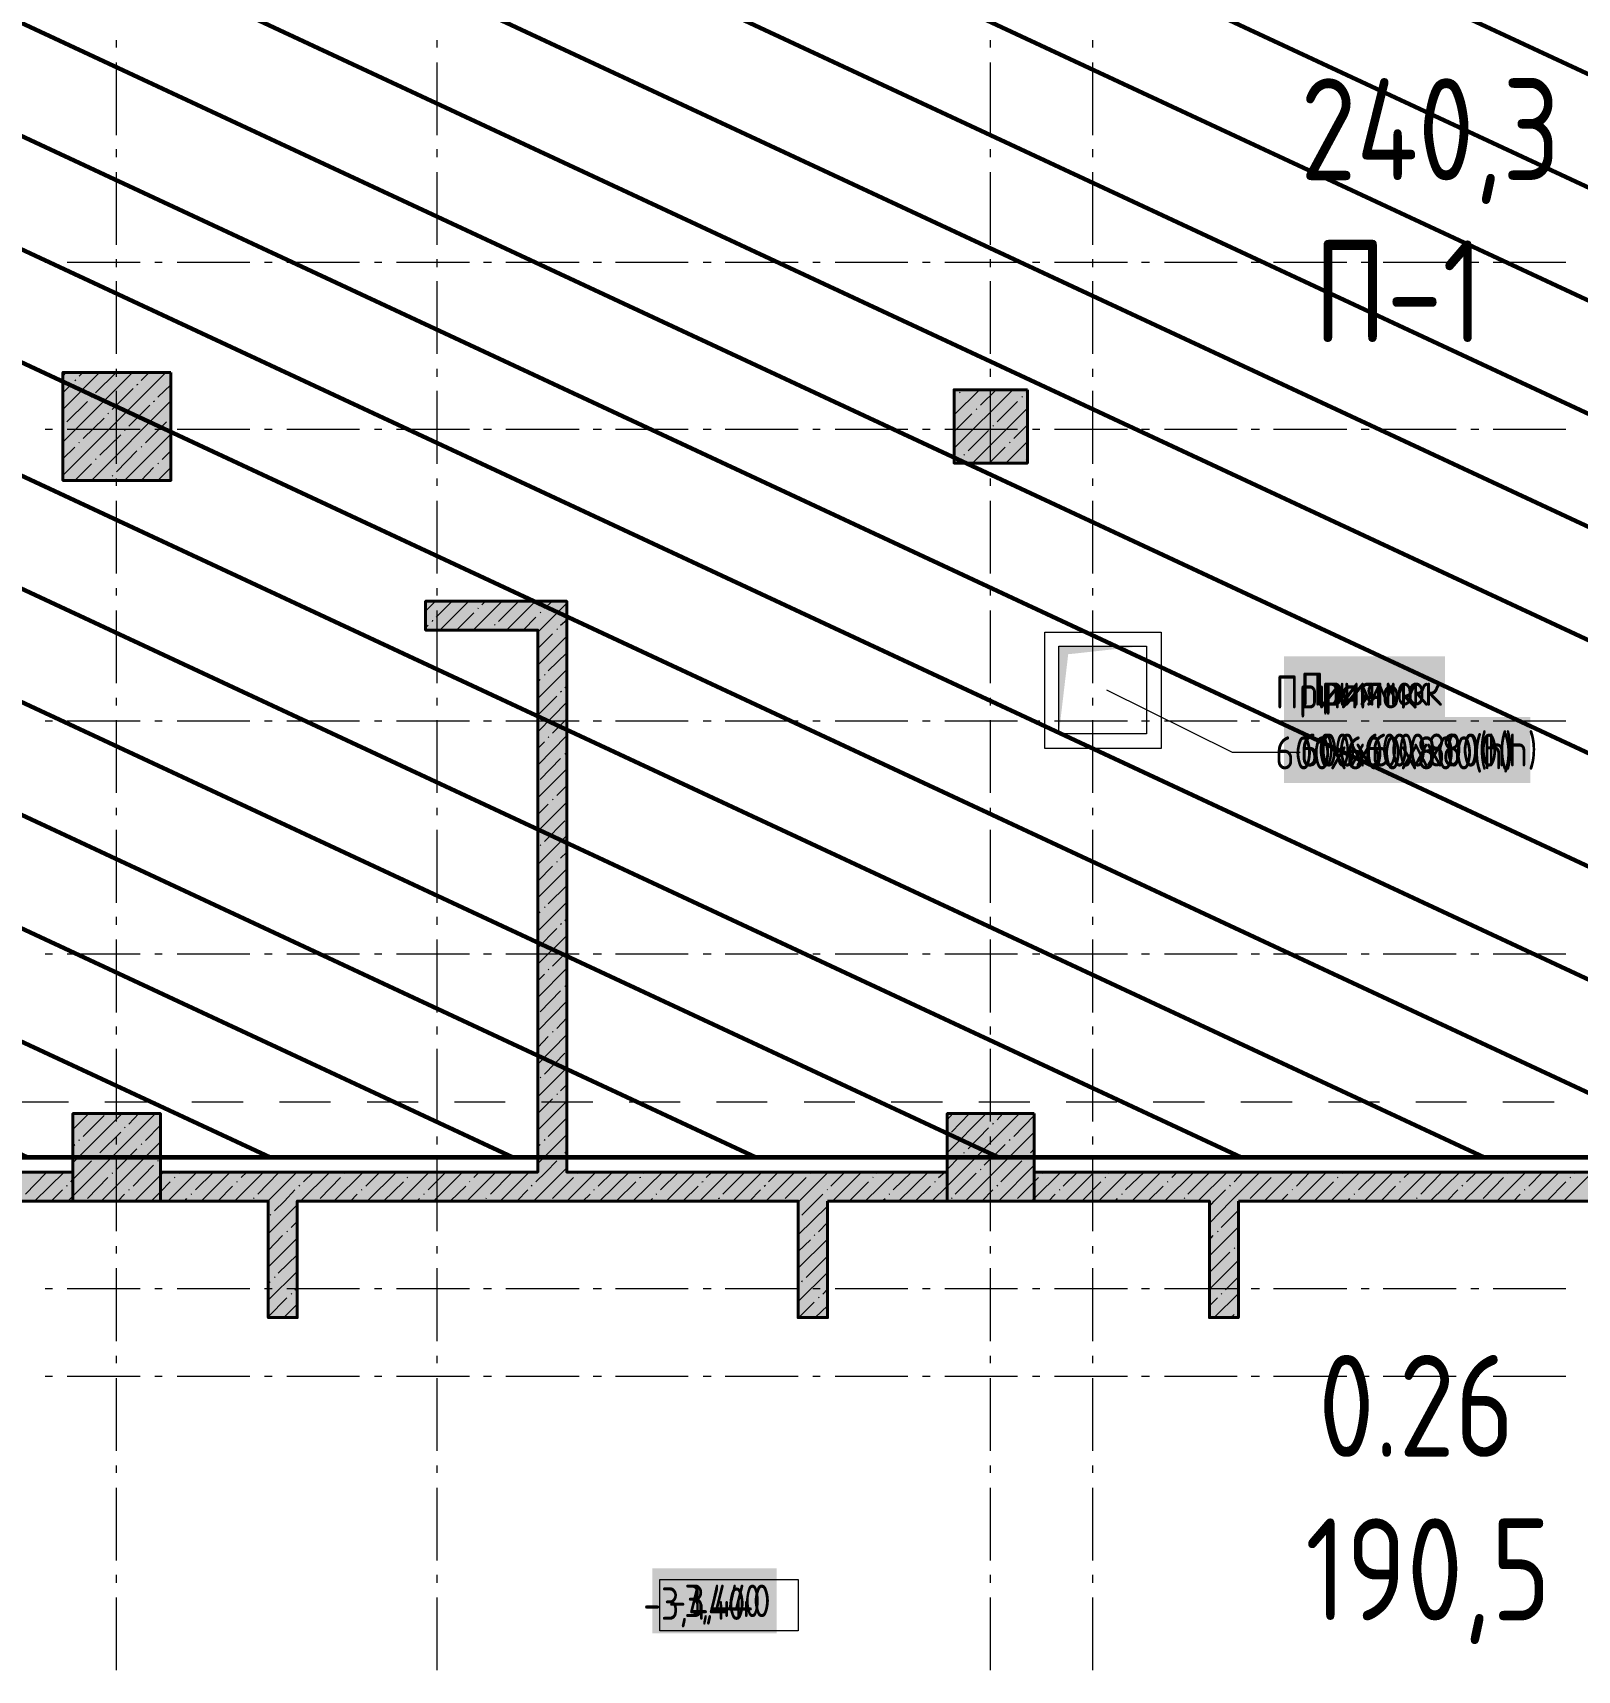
# Model space of a CAD drawing. Header units: millimetres. Extents: x -164500 to 426394, y -23753 to 102118.
# Drawn here: x -102297 to -91687, y 9049 to 20301 of the extents above; entities that cross this region are included whole.
import ezdxf

# ---------------------------------------------------------------- set-up
doc = ezdxf.new("R2010")
doc.units = ezdxf.units.MM
doc.layers.add('0) шлифовка', color=5, linetype='Continuous', lineweight=60)
doc.layers.add('PDF _Геометрия', color=7, linetype='Continuous', true_color=0x1f1f1f)
doc.layers.add('PDF _Сплошная заливка', color=7, linetype='Continuous', true_color=0xffffff)
doc.layers.add('PDF _Текст', color=7, linetype='Continuous')
doc.styles.get("Standard").update_dxf_attribs({"font": 'ГОСТ тип А.ttf'})
doc.styles.add('СПДС', font='ГОСТ тип А.ttf', dxfattribs={"width": 0.9})
doc.linetypes.add('зигзаг', pattern='A,0.00254,-5.08,[131,ltypeshp.shx,S=5.08,R=0,X=-5.08,Y=0],-10.16,[131,ltypeshp.shx,S=5.08,R=180,X=5.08,Y=0],-5.08', length=20.32254)

msp = doc.modelspace()

# ---------------------------------------------------------------- hatches: boundary and pattern name
at = {"layer": '0) шлифовка', "true_color": 0x2776bb}
h = msp.add_hatch(dxfattribs=at)
h.set_pattern_fill('ANSI31', color=152, scale=222, angle=110)
h.set_pattern_definition([(155, (205553.1, 26879), (-297.8825, -638.811), [])])
h.paths.add_polyline_path([(-103568.231, 12573.656), (-87622.634, 12573.656), (-87622.634, 27392.385), (-103568.231, 27392.385)])
at = {"layer": 'PDF _Сплошная заливка', "linetype": 'зигзаг', "transparency": 33554559}
msp.add_hatch(color=7, dxfattribs=at).paths.add_polyline_path([(-95248.052, 15488.261), (-95243.816, 15522.151), (-95239.58, 15560.278), (-95235.343, 15594.169), (-95231.107, 15632.296), (-95226.871, 15666.187), (-95222.634, 15704.314), (-95218.398, 15738.205), (-95214.162, 15776.332), (-95209.925, 15810.223), (-95205.689, 15848.35), (-95201.453, 15882.241), (-95197.216, 15920.368), (-95192.98, 15954.258), (-95184.507, 16030.513), (-95142.144, 16034.749), (-94684.636, 16085.585), (-95248.052, 16085.585)])

# ---------------------------------------------------------------- linework, layer by layer
at = {"layer": '0) шлифовка'}
msp.add_lwpolyline([(-103568.231, 12573.656), (-87622.634, 12573.656), (-87622.634, 27392.385), (-103568.231, 27392.385)], close=True, dxfattribs=at)
at = {"layer": 'PDF _Геометрия', "color": 7, "lineweight": 9}
for points in [[(-101721.185, 20199.074), (-101721.185, 20249.911)], [(-99518.287, 20199.074), (-99518.287, 20249.911)], [(-95718.287, 20199.074), (-95718.287, 20249.911)], [(-95015.054, 20199.074), (-95015.054, 20249.911)], [(-101721.185, 19597.514), (-101721.185, 20097.402)], [(-99518.287, 19597.514), (-99518.287, 20097.402)], [(-95718.287, 19597.514), (-95718.287, 20097.402)], [(-95015.054, 19597.514), (-95015.054, 20097.402)], [(-101721.185, 19445.005), (-101721.185, 19500.078)], [(-99518.287, 19445.005), (-99518.287, 19500.078)], [(-95718.287, 19445.005), (-95718.287, 19500.078)], [(-95015.054, 19445.005), (-95015.054, 19500.078)], [(-101721.185, 18843.445), (-101721.185, 19343.333)], [(-99518.287, 18843.445), (-99518.287, 19343.333)], [(-95718.287, 18843.445), (-95718.287, 19343.333)], [(-95015.054, 18843.445), (-95015.054, 19343.333)], [(-102212.601, 18724.827), (-102161.765, 18724.827)], [(-102060.093, 18724.827), (-101560.204, 18724.827)], [(-101721.185, 18690.936), (-101721.185, 18746.009)], [(-101458.532, 18724.827), (-101407.696, 18724.827)], [(-101306.023, 18724.827), (-100806.135, 18724.827)], [(-100704.463, 18724.827), (-100653.627, 18724.827)], [(-100551.954, 18724.827), (-100052.066, 18724.827)], [(-99950.394, 18724.827), (-99899.557, 18724.827)], [(-99797.885, 18724.827), (-99297.997, 18724.827)], [(-99518.287, 18690.936), (-99518.287, 18746.009)], [(-99200.561, 18724.827), (-99145.488, 18724.827)], [(-99048.052, 18724.827), (-98543.928, 18724.827)], [(-98446.492, 18724.827), (-98391.419, 18724.827)], [(-98293.983, 18724.827), (-97794.095, 18724.827)], [(-97692.423, 18724.827), (-97637.35, 18724.827)], [(-97539.914, 18724.827), (-97040.026, 18724.827)], [(-96938.353, 18724.827), (-96887.517, 18724.827)], [(-96785.845, 18724.827), (-96285.957, 18724.827)], [(-96184.284, 18724.827), (-96133.448, 18724.827)], [(-96031.776, 18724.827), (-95531.887, 18724.827)], [(-95718.287, 18690.936), (-95718.287, 18746.009)], [(-95430.215, 18724.827), (-95379.379, 18724.827)], [(-95277.707, 18724.827), (-94777.818, 18724.827)], [(-95015.054, 18690.936), (-95015.054, 18746.009)], [(-94680.382, 18724.827), (-94625.31, 18724.827)], [(-94523.638, 18724.827), (-94023.749, 18724.827)], [(-93926.313, 18724.827), (-93871.241, 18724.827)], [(-93773.805, 18724.827), (-93269.68, 18724.827)], [(-93172.244, 18724.827), (-93117.172, 18724.827)], [(-93019.736, 18724.827), (-92519.847, 18724.827)], [(-92418.175, 18724.827), (-92363.103, 18724.827)], [(-92265.667, 18724.827), (-91765.778, 18724.827)], [(-101721.185, 18093.612), (-101721.185, 18593.5)], [(-99518.287, 18093.612), (-99518.287, 18593.5)], [(-95718.287, 18093.612), (-95718.287, 18593.5)], [(-95015.054, 18093.612), (-95015.054, 18593.5)], [(-101721.185, 17936.867), (-101721.185, 17991.94)], [(-99518.287, 17936.867), (-99518.287, 17991.94)], [(-95718.287, 17936.867), (-95718.287, 17991.94)], [(-95015.054, 17936.867), (-95015.054, 17991.94)], [(-101721.185, 17339.543), (-101721.185, 17839.431)], [(-99518.287, 17339.543), (-99518.287, 17839.431)], [(-95718.287, 17339.543), (-95718.287, 17839.431)], [(-95015.054, 17339.543), (-95015.054, 17839.431)], [(-102212.601, 17576.778), (-102161.765, 17576.778)], [(-102060.093, 17576.778), (-101560.204, 17576.778)], [(-101458.532, 17576.778), (-101407.696, 17576.778)], [(-101306.023, 17576.778), (-100806.135, 17576.778)], [(-100704.463, 17576.778), (-100653.627, 17576.778)], [(-100551.954, 17576.778), (-100052.066, 17576.778)], [(-99950.394, 17576.778), (-99899.557, 17576.778)], [(-99797.885, 17576.778), (-99297.997, 17576.778)], [(-99200.561, 17576.778), (-99145.488, 17576.778)], [(-99048.052, 17576.778), (-98543.928, 17576.778)], [(-98446.492, 17576.778), (-98391.419, 17576.778)], [(-98293.983, 17576.778), (-97794.095, 17576.778)], [(-97692.423, 17576.778), (-97637.35, 17576.778)], [(-97539.914, 17576.778), (-97040.026, 17576.778)], [(-96938.353, 17576.778), (-96887.517, 17576.778)], [(-96785.845, 17576.778), (-96285.957, 17576.778)], [(-96184.284, 17576.778), (-96133.448, 17576.778)], [(-96031.776, 17576.778), (-95531.887, 17576.778)], [(-95430.215, 17576.778), (-95379.379, 17576.778)], [(-95277.707, 17576.778), (-94777.818, 17576.778)], [(-94680.382, 17576.778), (-94625.31, 17576.778)], [(-94523.638, 17576.778), (-94023.749, 17576.778)], [(-93926.313, 17576.778), (-93871.241, 17576.778)], [(-93773.805, 17576.778), (-93269.68, 17576.778)], [(-93172.244, 17576.778), (-93117.172, 17576.778)], [(-93019.736, 17576.778), (-92519.847, 17576.778)], [(-92418.175, 17576.778), (-92363.103, 17576.778)], [(-92265.667, 17576.778), (-91765.778, 17576.778)], [(-101721.185, 17187.034), (-101721.185, 17237.87)], [(-99518.287, 17187.034), (-99518.287, 17237.87)], [(-95718.287, 17187.034), (-95718.287, 17237.87)], [(-95015.054, 17187.034), (-95015.054, 17237.87)], [(-101721.185, 16585.474), (-101721.185, 17085.362)], [(-99518.287, 16585.474), (-99518.287, 17085.362)], [(-95718.287, 16585.474), (-95718.287, 17085.362)], [(-95015.054, 16585.474), (-95015.054, 17085.362)], [(-101721.185, 16432.965), (-101721.185, 16483.801)], [(-99518.287, 16432.965), (-99518.287, 16483.801)], [(-95718.287, 16432.965), (-95718.287, 16483.801)], [(-95015.054, 16432.965), (-95015.054, 16483.801)], [(-101721.185, 15831.404), (-101721.185, 16331.293)], [(-99518.287, 15831.404), (-99518.287, 16331.293)], [(-95718.287, 15831.404), (-95718.287, 16331.293)], [(-95015.054, 15831.404), (-95015.054, 16331.293)], [(-94921.854, 15784.805), (-94057.64, 15356.934), (-93591.642, 15356.934)], [(-101721.185, 15678.896), (-101721.185, 15729.732)], [(-99518.287, 15678.896), (-99518.287, 15729.732)], [(-95718.287, 15678.896), (-95718.287, 15729.732)], [(-95015.054, 15678.896), (-95015.054, 15729.732)], [(-102212.601, 15572.987), (-102161.765, 15572.987)], [(-102060.093, 15572.987), (-101560.204, 15572.987)], [(-101721.185, 15077.335), (-101721.185, 15577.224)], [(-101458.532, 15572.987), (-101407.696, 15572.987)], [(-101306.023, 15572.987), (-100806.135, 15572.987)], [(-100704.463, 15572.987), (-100653.627, 15572.987)], [(-100551.954, 15572.987), (-100052.066, 15572.987)], [(-99950.394, 15572.987), (-99899.557, 15572.987)], [(-99797.885, 15572.987), (-99297.997, 15572.987)], [(-99518.287, 15077.335), (-99518.287, 15577.224)], [(-99200.561, 15572.987), (-99145.488, 15572.987)], [(-99048.052, 15572.987), (-98543.928, 15572.987)], [(-98446.492, 15572.987), (-98391.419, 15572.987)], [(-98293.983, 15572.987), (-97794.095, 15572.987)], [(-97692.423, 15572.987), (-97637.35, 15572.987)], [(-97539.914, 15572.987), (-97040.026, 15572.987)], [(-96938.353, 15572.987), (-96887.517, 15572.987)], [(-96785.845, 15572.987), (-96285.957, 15572.987)], [(-96184.284, 15572.987), (-96133.448, 15572.987)], [(-96031.776, 15572.987), (-95531.887, 15572.987)], [(-95718.287, 15077.335), (-95718.287, 15577.224)], [(-95430.215, 15572.987), (-95379.379, 15572.987)], [(-95277.707, 15572.987), (-94777.818, 15572.987)], [(-95015.054, 15077.335), (-95015.054, 15577.224)], [(-94680.382, 15572.987), (-94625.31, 15572.987)], [(-94523.638, 15572.987), (-94023.749, 15572.987)], [(-93926.313, 15572.987), (-93871.241, 15572.987)], [(-93773.805, 15572.987), (-93269.68, 15572.987)], [(-93172.244, 15572.987), (-93117.172, 15572.987)], [(-93019.736, 15572.987), (-92519.847, 15572.987)], [(-92418.175, 15572.987), (-92363.103, 15572.987)], [(-92265.667, 15572.987), (-91765.778, 15572.987)], [(-101721.185, 14924.827), (-101721.185, 14975.663)], [(-99518.287, 14924.827), (-99518.287, 14975.663)], [(-95718.287, 14924.827), (-95718.287, 14975.663)], [(-95015.054, 14924.827), (-95015.054, 14975.663)], [(-101721.185, 14323.266), (-101721.185, 14823.155)], [(-99518.287, 14323.266), (-99518.287, 14823.155)], [(-95718.287, 14323.266), (-95718.287, 14823.155)], [(-95015.054, 14323.266), (-95015.054, 14823.155)], [(-101721.185, 14170.758), (-101721.185, 14225.83)], [(-99518.287, 14170.758), (-99518.287, 14225.83)], [(-95718.287, 14170.758), (-95718.287, 14225.83)], [(-95015.054, 14170.758), (-95015.054, 14225.83)], [(-101721.185, 13569.197), (-101721.185, 14069.086)], [(-99518.287, 13569.197), (-99518.287, 14069.086)], [(-95718.287, 13569.197), (-95718.287, 14069.086)], [(-95015.054, 13569.197), (-95015.054, 14069.086)], [(-102212.601, 13971.65), (-102161.765, 13971.65)], [(-102060.093, 13971.65), (-101560.204, 13971.65)], [(-101458.532, 13971.65), (-101407.696, 13971.65)], [(-101306.023, 13971.65), (-100806.135, 13971.65)], [(-100704.463, 13971.65), (-100653.627, 13971.65)], [(-100551.954, 13971.65), (-100052.066, 13971.65)], [(-99950.394, 13971.65), (-99899.557, 13971.65)], [(-99797.885, 13971.65), (-99297.997, 13971.65)], [(-99200.561, 13971.65), (-99145.488, 13971.65)], [(-99048.052, 13971.65), (-98543.928, 13971.65)], [(-98446.492, 13971.65), (-98391.419, 13971.65)], [(-98293.983, 13971.65), (-97794.095, 13971.65)], [(-97692.423, 13971.65), (-97637.35, 13971.65)], [(-97539.914, 13971.65), (-97040.026, 13971.65)], [(-96938.353, 13971.65), (-96887.517, 13971.65)], [(-96785.845, 13971.65), (-96285.957, 13971.65)], [(-96184.284, 13971.65), (-96133.448, 13971.65)], [(-96031.776, 13971.65), (-95531.887, 13971.65)], [(-95430.215, 13971.65), (-95379.379, 13971.65)], [(-95277.707, 13971.65), (-94777.818, 13971.65)], [(-94680.382, 13971.65), (-94625.31, 13971.65)], [(-94523.638, 13971.65), (-94023.749, 13971.65)], [(-93926.313, 13971.65), (-93871.241, 13971.65)], [(-93773.805, 13971.65), (-93269.68, 13971.65)], [(-93172.244, 13971.65), (-93117.172, 13971.65)], [(-93019.736, 13971.65), (-92519.847, 13971.65)], [(-92418.175, 13971.65), (-92363.103, 13971.65)], [(-92265.667, 13971.65), (-91765.778, 13971.65)], [(-101721.185, 13416.689), (-101721.185, 13471.761)], [(-99518.287, 13416.689), (-99518.287, 13471.761)], [(-95718.287, 13416.689), (-95718.287, 13471.761)], [(-95015.054, 13416.689), (-95015.054, 13471.761)], [(-101721.185, 12819.364), (-101721.185, 13319.253)], [(-99518.287, 12819.364), (-99518.287, 13319.253)], [(-95718.287, 12819.364), (-95718.287, 13319.253)], [(-95015.054, 12819.364), (-95015.054, 13319.253)], [(-101721.185, 12662.62), (-101721.185, 12717.692)], [(-99518.287, 12662.62), (-99518.287, 12717.692)], [(-95718.287, 12662.62), (-95718.287, 12717.692)], [(-95015.054, 12662.62), (-95015.054, 12717.692)], [(-102212.601, 12573.656), (-102161.765, 12573.656)], [(-102060.093, 12573.656), (-101560.204, 12573.656)], [(-101721.185, 12065.295), (-101721.185, 12565.184)], [(-101458.532, 12573.656), (-101407.696, 12573.656)], [(-101306.023, 12573.656), (-100806.135, 12573.656)], [(-100704.463, 12573.656), (-100653.627, 12573.656)], [(-100551.954, 12573.656), (-100052.066, 12573.656)], [(-99950.394, 12573.656), (-99899.557, 12573.656)], [(-99797.885, 12573.656), (-99297.997, 12573.656)], [(-99518.287, 12065.295), (-99518.287, 12565.184)], [(-99200.561, 12573.656), (-99145.488, 12573.656)], [(-99048.052, 12573.656), (-98543.928, 12573.656)], [(-98446.492, 12573.656), (-98391.419, 12573.656)], [(-98293.983, 12573.656), (-97794.095, 12573.656)], [(-97692.423, 12573.656), (-97637.35, 12573.656)], [(-97539.914, 12573.656), (-97040.026, 12573.656)], [(-96938.353, 12573.656), (-96887.517, 12573.656)], [(-96785.845, 12573.656), (-96285.957, 12573.656)], [(-96184.284, 12573.656), (-96133.448, 12573.656)], [(-96031.776, 12573.656), (-95531.887, 12573.656)], [(-95718.287, 12065.295), (-95718.287, 12565.184)], [(-95430.215, 12573.656), (-95379.379, 12573.656)], [(-95277.707, 12573.656), (-94777.818, 12573.656)], [(-95015.054, 12065.295), (-95015.054, 12565.184)], [(-94680.382, 12573.656), (-94625.31, 12573.656)], [(-94523.638, 12573.656), (-94023.749, 12573.656)], [(-93926.313, 12573.656), (-93871.241, 12573.656)], [(-93773.805, 12573.656), (-93269.68, 12573.656)], [(-93172.244, 12573.656), (-93117.172, 12573.656)], [(-93019.736, 12573.656), (-92519.847, 12573.656)], [(-92418.175, 12573.656), (-92363.103, 12573.656)], [(-92265.667, 12573.656), (-91765.778, 12573.656)], [(-101721.185, 11912.787), (-101721.185, 11963.623)], [(-99518.287, 11912.787), (-99518.287, 11963.623)], [(-95718.287, 11912.787), (-95718.287, 11963.623)], [(-95015.054, 11912.787), (-95015.054, 11963.623)], [(-101721.185, 11311.226), (-101721.185, 11811.115)], [(-99518.287, 11311.226), (-99518.287, 11811.115)], [(-95718.287, 11311.226), (-95718.287, 11811.115)], [(-95015.054, 11311.226), (-95015.054, 11811.115)], [(-102212.601, 11671.315), (-102161.765, 11671.315)], [(-102060.093, 11671.315), (-101560.204, 11671.315)], [(-101458.532, 11671.315), (-101407.696, 11671.315)], [(-101306.023, 11671.315), (-100806.135, 11671.315)], [(-100704.463, 11671.315), (-100653.627, 11671.315)], [(-100551.954, 11671.315), (-100052.066, 11671.315)], [(-99950.394, 11671.315), (-99899.557, 11671.315)], [(-99797.885, 11671.315), (-99297.997, 11671.315)], [(-99200.561, 11671.315), (-99145.488, 11671.315)], [(-99048.052, 11671.315), (-98543.928, 11671.315)], [(-98446.492, 11671.315), (-98391.419, 11671.315)], [(-98293.983, 11671.315), (-97794.095, 11671.315)], [(-97692.423, 11671.315), (-97637.35, 11671.315)], [(-97539.914, 11671.315), (-97040.026, 11671.315)], [(-96938.353, 11671.315), (-96887.517, 11671.315)], [(-96785.845, 11671.315), (-96285.957, 11671.315)], [(-96184.284, 11671.315), (-96133.448, 11671.315)], [(-96031.776, 11671.315), (-95531.887, 11671.315)], [(-95430.215, 11671.315), (-95379.379, 11671.315)], [(-95277.707, 11671.315), (-94777.818, 11671.315)], [(-94680.382, 11671.315), (-94625.31, 11671.315)], [(-94523.638, 11671.315), (-94023.749, 11671.315)], [(-93926.313, 11671.315), (-93871.241, 11671.315)], [(-93773.805, 11671.315), (-93269.68, 11671.315)], [(-93172.244, 11671.315), (-93117.172, 11671.315)], [(-93019.736, 11671.315), (-92519.847, 11671.315)], [(-92418.175, 11671.315), (-92363.103, 11671.315)], [(-92265.667, 11671.315), (-91765.778, 11671.315)], [(-101721.185, 11158.718), (-101721.185, 11209.554)], [(-99518.287, 11158.718), (-99518.287, 11209.554)], [(-95718.287, 11158.718), (-95718.287, 11209.554)], [(-95015.054, 11158.718), (-95015.054, 11209.554)], [(-102212.601, 11069.754), (-102161.765, 11069.754)], [(-102060.093, 11069.754), (-101560.204, 11069.754)], [(-101721.185, 10557.157), (-101721.185, 11057.045)], [(-101458.532, 11069.754), (-101407.696, 11069.754)], [(-101306.023, 11069.754), (-100806.135, 11069.754)], [(-100704.463, 11069.754), (-100653.627, 11069.754)], [(-100551.954, 11069.754), (-100052.066, 11069.754)], [(-99950.394, 11069.754), (-99899.557, 11069.754)], [(-99797.885, 11069.754), (-99297.997, 11069.754)], [(-99518.287, 10557.157), (-99518.287, 11057.045)], [(-99200.561, 11069.754), (-99145.488, 11069.754)], [(-99048.052, 11069.754), (-98543.928, 11069.754)], [(-98446.492, 11069.754), (-98391.419, 11069.754)], [(-98293.983, 11069.754), (-97794.095, 11069.754)], [(-97692.423, 11069.754), (-97637.35, 11069.754)], [(-97539.914, 11069.754), (-97040.026, 11069.754)], [(-96938.353, 11069.754), (-96887.517, 11069.754)], [(-96785.845, 11069.754), (-96285.957, 11069.754)], [(-96184.284, 11069.754), (-96133.448, 11069.754)], [(-96031.776, 11069.754), (-95531.887, 11069.754)], [(-95718.287, 10557.157), (-95718.287, 11057.045)], [(-95430.215, 11069.754), (-95379.379, 11069.754)], [(-95277.707, 11069.754), (-94777.818, 11069.754)], [(-95015.054, 10557.157), (-95015.054, 11057.045)], [(-94680.382, 11069.754), (-94625.31, 11069.754)], [(-94523.638, 11069.754), (-94023.749, 11069.754)], [(-93926.313, 11069.754), (-93871.241, 11069.754)], [(-93773.805, 11069.754), (-93269.68, 11069.754)], [(-93172.244, 11069.754), (-93117.172, 11069.754)], [(-93019.736, 11069.754), (-92519.847, 11069.754)], [(-92418.175, 11069.754), (-92363.103, 11069.754)], [(-92265.667, 11069.754), (-91765.778, 11069.754)], [(-101721.185, 10404.649), (-101721.185, 10455.485)], [(-99518.287, 10404.649), (-99518.287, 10455.485)], [(-95718.287, 10404.649), (-95718.287, 10455.485)], [(-95015.054, 10404.649), (-95015.054, 10455.485)], [(-101721.185, 9803.088), (-101721.185, 10302.976)], [(-99518.287, 9803.088), (-99518.287, 10302.976)], [(-95718.287, 9803.088), (-95718.287, 10302.976)], [(-95015.054, 9803.088), (-95015.054, 10302.976)], [(-101721.185, 9650.579), (-101721.185, 9705.652)], [(-99518.287, 9650.579), (-99518.287, 9705.652)], [(-95718.287, 9650.579), (-95718.287, 9705.652)], [(-95015.054, 9650.579), (-95015.054, 9705.652)], [(-101721.185, 9049.019), (-101721.185, 9548.907)], [(-99518.287, 9049.019), (-99518.287, 9548.907)], [(-95718.287, 9049.019), (-95718.287, 9548.907)], [(-95015.054, 9049.019), (-95015.054, 9548.907)]]:
    msp.add_lwpolyline(points, dxfattribs=at)
at = {"layer": 'PDF _Геометрия', "lineweight": 9}
for points in [[(-102089.747, 17941.103), (-102068.565, 17966.521)], [(-102089.747, 17712.341), (-101839.803, 17966.521)], [(-102089.747, 17487.815), (-101611.04, 17966.521)], [(-102089.747, 17259.052), (-101382.278, 17966.521)], [(-102009.256, 17911.449), (-102000.784, 17915.685)], [(-101979.602, 17941.103), (-101954.184, 17966.521)], [(-101865.221, 17826.722), (-101725.421, 17966.521)], [(-101551.731, 17911.449), (-101496.659, 17966.521)], [(-102089.747, 17826.722), (-102034.675, 17881.795)], [(-101894.875, 17797.068), (-101886.403, 17801.304)], [(-101750.84, 17712.341), (-101606.804, 17856.377)], [(-101581.386, 17881.795), (-101572.913, 17886.031)], [(-101437.35, 17797.068), (-101348.387, 17881.795)], [(-95968.231, 17674.214), (-95794.541, 17847.904)], [(-95968.231, 17445.451), (-95565.778, 17847.904)], [(-95968.231, 17788.595), (-95959.758, 17797.068)], [(-95930.104, 17826.722), (-95925.867, 17830.958)], [(-95786.068, 17741.995), (-95680.159, 17847.904)], [(-95502.233, 17797.068), (-95497.997, 17801.304)], [(-95472.579, 17826.722), (-95464.106, 17835.195)], [(-102064.329, 17627.614), (-101920.293, 17767.413)], [(-101894.875, 17225.161), (-101348.387, 17771.65)], [(-101780.494, 17682.686), (-101776.258, 17686.923)], [(-101636.458, 17597.96), (-101492.423, 17741.995)], [(-101467.005, 17767.413), (-101458.532, 17771.65)], [(-95968.231, 17559.832), (-95845.377, 17682.686)], [(-95841.141, 17343.779), (-95464.106, 17720.814)], [(-95815.722, 17712.341), (-95811.486, 17716.577)], [(-95671.687, 17627.614), (-95531.887, 17767.413)], [(-102089.747, 17597.96), (-102089.747, 17602.196)], [(-101949.948, 17513.233), (-101805.912, 17653.032)], [(-101666.113, 17568.305), (-101661.876, 17572.542)], [(-101522.077, 17483.578), (-101378.041, 17627.614)], [(-101352.623, 17653.032), (-101348.387, 17657.268)], [(-95870.795, 17428.506), (-95730.996, 17568.305)], [(-95701.341, 17597.96), (-95697.105, 17602.196)], [(-95557.306, 17513.233), (-95464.106, 17606.432)], [(-102089.747, 17373.433), (-102009.256, 17453.924)], [(-101979.602, 17483.578), (-101975.366, 17487.815)], [(-101835.566, 17398.851), (-101691.531, 17538.651)], [(-101666.113, 17225.161), (-101348.387, 17542.887)], [(-101551.731, 17453.924), (-101547.495, 17458.16)], [(-95726.759, 17343.779), (-95616.614, 17453.924)], [(-95612.378, 17343.779), (-95464.106, 17492.051)], [(-95586.96, 17483.578), (-95582.724, 17487.815)], [(-102009.256, 17225.161), (-101894.875, 17339.543)], [(-101865.221, 17369.197), (-101860.984, 17373.433)], [(-101721.185, 17284.47), (-101581.386, 17428.506)], [(-101437.35, 17339.543), (-101433.114, 17343.779)], [(-101407.696, 17369.197), (-101348.387, 17428.506)], [(-95955.522, 17343.779), (-95930.104, 17369.197)], [(-95900.449, 17398.851), (-95896.213, 17403.088)], [(-95472.579, 17369.197), (-95468.342, 17373.433)], [(-101780.494, 17225.161), (-101780.494, 17225.161)], [(-101750.84, 17254.816), (-101746.603, 17259.052)], [(-101551.731, 17225.161), (-101467.005, 17314.125)], [(-101437.35, 17225.161), (-101348.387, 17314.125)], [(-99598.777, 16327.057), (-99530.996, 16394.838)], [(-99526.759, 16284.693), (-99416.614, 16394.838)], [(-99501.341, 16195.73), (-99302.233, 16394.838)], [(-99272.579, 16195.73), (-99073.471, 16394.838)], [(-99238.688, 16344.002), (-99234.452, 16348.238)], [(-99213.27, 16369.42), (-99187.852, 16394.838)], [(-99098.889, 16255.039), (-98959.089, 16394.838)], [(-99043.816, 16195.73), (-98844.708, 16394.838)], [(-98827.763, 16183.021), (-98815.054, 16195.73), (-98628.654, 16382.129)], [(-98810.817, 16314.348), (-98806.581, 16318.584)], [(-98781.163, 16344.002), (-98730.327, 16394.838)], [(-99598.777, 16212.675), (-99581.832, 16229.621)], [(-99552.177, 16255.039), (-99547.941, 16263.511)], [(-99386.96, 16195.73), (-99268.342, 16314.348)], [(-99124.307, 16229.621), (-99120.07, 16233.857)], [(-98929.435, 16195.73), (-98840.472, 16284.693)], [(-98696.436, 16199.966), (-98692.2, 16204.203)], [(-98671.018, 16229.621), (-98628.654, 16267.748)], [(-99158.197, 16195.73), (-99153.961, 16199.966)], [(-98827.763, 16068.64), (-98726.09, 16170.312)], [(-98827.763, 15954.258), (-98628.654, 16153.366)], [(-98755.745, 15916.131), (-98628.654, 16038.985)], [(-98827.763, 15725.496), (-98628.654, 15924.604)], [(-98781.163, 15886.477), (-98776.926, 15890.713)], [(-98827.763, 15839.877), (-98810.817, 15856.822)], [(-98671.018, 15772.096), (-98662.545, 15776.332)], [(-98641.364, 15801.75), (-98628.654, 15810.223)], [(-98827.763, 15611.115), (-98696.436, 15742.441)], [(-98827.763, 15496.733), (-98628.654, 15700.078)], [(-98726.09, 15488.261), (-98628.654, 15585.696)], [(-98827.763, 15267.971), (-98628.654, 15471.315)], [(-98827.763, 15382.352), (-98781.163, 15428.952)], [(-98755.745, 15458.606), (-98751.508, 15462.843)], [(-98810.817, 15170.535), (-98671.018, 15314.571)], [(-98641.364, 15344.225), (-98637.127, 15348.461)], [(-98827.763, 15043.445), (-98628.654, 15242.553)], [(-98696.436, 15060.39), (-98628.654, 15128.171)], [(-98827.763, 14814.682), (-98628.654, 15013.79)], [(-98827.763, 14929.063), (-98755.745, 15001.081)], [(-98726.09, 15030.736), (-98721.854, 15034.972)], [(-98781.163, 14742.664), (-98641.364, 14886.7)], [(-98827.763, 14585.919), (-98628.654, 14785.028)], [(-98810.817, 14717.246), (-98806.581, 14721.482)], [(-98671.018, 14628.283), (-98628.654, 14670.646)], [(-98827.763, 14471.538), (-98726.09, 14573.21)], [(-98827.763, 14357.157), (-98628.654, 14556.265)], [(-98696.436, 14602.865), (-98692.2, 14607.101)], [(-98755.745, 14314.793), (-98628.654, 14441.884)], [(-98827.763, 14128.394), (-98628.654, 14327.503)], [(-98781.163, 14289.375), (-98776.926, 14293.612)], [(-98827.763, 14242.776), (-98810.817, 14259.721)], [(-98671.018, 14174.994), (-98662.545, 14179.23)], [(-98641.364, 14200.412), (-98628.654, 14213.121)], [(-98827.763, 14014.013), (-98696.436, 14145.34)], [(-98827.763, 13899.632), (-98628.654, 14098.74)], [(-98726.09, 13886.923), (-98628.654, 13984.359)], [(-98827.763, 13670.869), (-98628.654, 13874.214)], [(-98755.745, 13861.505), (-98751.508, 13865.741)], [(-98827.763, 13785.251), (-98781.163, 13831.85)], [(-98641.364, 13747.123), (-98637.127, 13751.36)], [(-98827.763, 13442.107), (-98628.654, 13645.451)], [(-98810.817, 13573.433), (-98671.018, 13717.469)], [(-98696.436, 13459.052), (-98628.654, 13531.07)], [(-98827.763, 13213.344), (-98628.654, 13416.689)], [(-98827.763, 13327.725), (-98755.745, 13403.98)], [(-98726.09, 13433.634), (-98721.854, 13437.87)], [(-98781.163, 13145.563), (-98641.364, 13289.598)], [(-98827.763, 12988.818), (-98628.654, 13187.926)], [(-98810.817, 13120.145), (-98806.581, 13124.381)], [(-98671.018, 13031.181), (-98628.654, 13073.545)], [(-98827.763, 12874.437), (-98726.09, 12976.109)], [(-98827.763, 12760.055), (-98628.654, 12959.164)], [(-98696.436, 13005.763), (-98692.2, 13010)], [(-102055.856, 12272.876), (-102021.966, 12306.767), (-101454.296, 12874.437)], [(-102021.966, 12764.292), (-101911.821, 12874.437)], [(-102021.966, 12535.529), (-101683.058, 12874.437)], [(-101949.948, 12717.692), (-101805.912, 12861.728)], [(-101636.458, 12802.419), (-101568.677, 12874.437)], [(-98755.745, 12717.692), (-98628.654, 12844.782)], [(-96120.739, 12272.876), (-96014.831, 12374.548), (-95519.178, 12874.437)], [(-96014.831, 12832.073), (-95976.704, 12874.437)], [(-96014.831, 12603.311), (-95747.941, 12874.437)], [(-95985.176, 12747.346), (-95862.322, 12874.437)], [(-95671.687, 12832.073), (-95633.56, 12874.437)], [(-95557.306, 12717.692), (-95417.506, 12861.728)], [(-101835.566, 12603.311), (-101691.531, 12747.346)], [(-101666.113, 12777.001), (-101661.876, 12781.237)], [(-101522.077, 12688.038), (-101420.405, 12793.946)], [(-98827.763, 12531.293), (-98628.654, 12730.401)], [(-96014.831, 12717.692), (-96010.594, 12721.928)], [(-95891.977, 12272.876), (-95417.506, 12747.346)], [(-95870.795, 12632.965), (-95730.996, 12777.001)], [(-95701.341, 12802.419), (-95697.105, 12810.892)], [(-102021.966, 12649.911), (-102009.256, 12662.62)], [(-101979.602, 12688.038), (-101975.366, 12696.51)], [(-101827.094, 12272.876), (-101420.405, 12679.565)], [(-101721.185, 12488.929), (-101581.386, 12632.965)], [(-101551.731, 12662.62), (-101547.495, 12666.856)], [(-98827.763, 12645.674), (-98810.817, 12662.62)], [(-98781.163, 12688.038), (-98776.926, 12696.51)], [(-98641.364, 12603.311), (-98628.654, 12616.02)], [(-95900.449, 12603.311), (-95896.213, 12607.547)], [(-95760.65, 12518.584), (-95616.614, 12662.62)], [(-95586.96, 12688.038), (-95582.724, 12696.51)], [(-95442.924, 12603.311), (-95417.506, 12632.965)], [(-102034.675, 12404.203), (-102021.966, 12421.148), (-101894.875, 12548.238)], [(-101865.221, 12577.893), (-101860.984, 12582.129)], [(-101606.804, 12374.548), (-101467.005, 12518.584)], [(-101437.35, 12548.238), (-101433.114, 12552.475)], [(-98857.417, 12272.876), (-98658.309, 12471.984), (-98628.654, 12501.639)], [(-98840.472, 12404.203), (-98772.69, 12471.984), (-98696.436, 12548.238)], [(-98671.018, 12577.893), (-98662.545, 12582.129)], [(-96014.831, 12488.929), (-95930.104, 12577.893)], [(-95786.068, 12488.929), (-95781.832, 12493.166)], [(-95663.214, 12272.876), (-95417.506, 12518.584)], [(-95646.269, 12404.203), (-95502.233, 12548.238)], [(-95472.579, 12577.893), (-95468.342, 12582.129)], [(-102348.164, 12319.476), (-102208.365, 12463.511)], [(-102284.619, 12272.876), (-102081.274, 12471.984)], [(-102064.329, 12374.548), (-102060.093, 12383.021)], [(-101920.293, 12289.821), (-101780.494, 12433.857)], [(-101750.84, 12463.511), (-101746.603, 12467.748)], [(-101598.331, 12272.876), (-101420.405, 12450.802), (-101399.223, 12471.984)], [(-101483.95, 12272.876), (-101420.405, 12336.421), (-101352.623, 12404.203)], [(-101369.569, 12272.876), (-101170.461, 12471.984)], [(-101322.969, 12433.857), (-101318.733, 12438.093)], [(-101293.314, 12463.511), (-101284.842, 12471.984)], [(-101178.933, 12349.13), (-101056.079, 12471.984)], [(-101140.806, 12272.876), (-100941.698, 12471.984)], [(-100912.044, 12272.876), (-100712.935, 12471.984)], [(-100895.098, 12404.203), (-100890.862, 12408.439)], [(-100865.444, 12433.857), (-100827.317, 12471.984)], [(-100751.063, 12319.476), (-100611.263, 12463.511)], [(-100683.281, 12272.876), (-100484.173, 12471.984)], [(-100467.228, 12374.548), (-100462.991, 12383.021)], [(-100458.755, 12272.876), (-100255.41, 12471.984)], [(-100437.573, 12404.203), (-100369.792, 12471.984)], [(-100323.192, 12289.821), (-100183.392, 12433.857)], [(-100229.992, 12272.876), (-100026.648, 12471.984)], [(-100153.738, 12463.511), (-100149.502, 12467.748)], [(-100009.702, 12374.548), (-99912.267, 12471.984)], [(-100001.23, 12272.876), (-99797.885, 12471.984)], [(-99886.848, 12272.876), (-99751.285, 12404.203)], [(-99772.467, 12272.876), (-99573.359, 12471.984)], [(-99725.867, 12433.857), (-99721.631, 12438.093)], [(-99696.213, 12463.511), (-99687.74, 12471.984)], [(-99581.832, 12349.13), (-99458.978, 12471.984)], [(-99543.705, 12272.876), (-99344.597, 12471.984)], [(-99314.942, 12272.876), (-99115.834, 12471.984)], [(-99297.997, 12404.203), (-99293.76, 12408.439)], [(-99268.342, 12433.857), (-99230.215, 12471.984)], [(-99153.961, 12319.476), (-99009.925, 12463.511)], [(-99086.18, 12272.876), (-98887.071, 12471.984)], [(-98870.126, 12374.548), (-98865.89, 12383.021)], [(-98726.09, 12289.821), (-98582.055, 12433.857)], [(-98628.654, 12272.876), (-98429.546, 12471.984)], [(-98556.637, 12463.511), (-98548.164, 12467.748)], [(-98412.601, 12374.548), (-98315.165, 12471.984)], [(-98404.128, 12272.876), (-98200.784, 12471.984)], [(-98289.747, 12272.876), (-98154.184, 12404.203)], [(-98175.366, 12272.876), (-97972.021, 12471.984)], [(-98128.766, 12433.857), (-98120.293, 12438.093)], [(-98099.112, 12463.511), (-98086.403, 12471.984)], [(-97984.73, 12349.13), (-97861.876, 12471.984)], [(-97946.603, 12272.876), (-97747.495, 12471.984)], [(-97717.841, 12272.876), (-97518.733, 12471.984)], [(-97700.895, 12404.203), (-97692.423, 12408.439)], [(-97671.241, 12433.857), (-97633.114, 12471.984)], [(-97556.86, 12319.476), (-97412.824, 12463.511)], [(-97489.078, 12272.876), (-97289.97, 12471.984)], [(-97273.025, 12374.548), (-97264.552, 12383.021)], [(-97260.316, 12272.876), (-97061.207, 12471.984)], [(-97243.37, 12404.203), (-97175.589, 12471.984)], [(-97128.989, 12289.821), (-96984.953, 12433.857)], [(-97040.026, 12268.64), (-97031.553, 12272.876), (-96832.445, 12471.984)], [(-96955.299, 12463.511), (-96951.063, 12467.748)], [(-96815.5, 12374.548), (-96718.064, 12471.984)], [(-96802.79, 12272.876), (-96603.682, 12471.984)], [(-96688.409, 12272.876), (-96557.083, 12404.203)], [(-96578.264, 12272.876), (-96374.92, 12471.984)], [(-96527.428, 12433.857), (-96523.192, 12438.093)], [(-96502.01, 12463.511), (-96489.301, 12471.984)], [(-96387.629, 12349.13), (-96260.539, 12471.984)], [(-96349.502, 12272.876), (-96146.157, 12471.984)], [(-96099.557, 12404.203), (-96095.321, 12408.439)], [(-96074.139, 12433.857), (-96031.776, 12471.984)], [(-95959.758, 12319.476), (-95815.722, 12463.511)], [(-95671.687, 12374.548), (-95667.45, 12383.021)], [(-95531.887, 12289.821), (-95417.506, 12404.203), (-95387.852, 12433.857)], [(-95434.452, 12272.876), (-95417.506, 12289.821), (-95235.343, 12471.984)], [(-95358.197, 12463.511), (-95353.961, 12467.748)], [(-95218.398, 12374.548), (-95120.962, 12471.984)], [(-95205.689, 12272.876), (-95006.581, 12471.984)], [(-95091.308, 12272.876), (-94959.981, 12404.203)], [(-94976.926, 12272.876), (-94777.818, 12471.984)], [(-94930.327, 12433.857), (-94926.09, 12438.093)], [(-94904.909, 12463.511), (-94892.2, 12471.984)], [(-94790.527, 12349.13), (-94663.437, 12471.984)], [(-94748.164, 12272.876), (-94549.056, 12471.984)], [(-94523.638, 12272.876), (-94320.293, 12471.984)], [(-94502.456, 12404.203), (-94498.22, 12408.439)], [(-94472.802, 12433.857), (-94434.675, 12471.984)], [(-94362.657, 12319.476), (-94218.621, 12463.511)], [(-94294.875, 12272.876), (-94091.531, 12471.984)], [(-94214.385, 12120.368), (-94066.113, 12272.876), (-93867.005, 12471.984)], [(-94074.585, 12374.548), (-94070.349, 12383.021)], [(-94044.931, 12404.203), (-93981.386, 12471.984)], [(-93934.786, 12289.821), (-93790.75, 12433.857)], [(-93837.35, 12272.876), (-93638.242, 12471.984)], [(-93761.096, 12463.511), (-93756.86, 12467.748)], [(-93617.06, 12374.548), (-93523.861, 12471.984)], [(-93608.588, 12272.876), (-93409.479, 12471.984)], [(-93494.206, 12272.876), (-93362.88, 12404.203)], [(-93379.825, 12272.876), (-93180.717, 12471.984)], [(-93333.225, 12433.857), (-93328.989, 12438.093)], [(-93303.571, 12463.511), (-93295.098, 12471.984)], [(-93189.19, 12349.13), (-93066.336, 12471.984)], [(-93151.063, 12272.876), (-92951.954, 12471.984)], [(-92922.3, 12272.876), (-92723.192, 12471.984)], [(-92905.355, 12404.203), (-92901.118, 12408.439)], [(-92875.7, 12433.857), (-92837.573, 12471.984)], [(-92761.319, 12319.476), (-92621.52, 12463.511)], [(-92697.774, 12272.876), (-92494.429, 12471.984)], [(-92477.484, 12374.548), (-92473.248, 12383.021)], [(-92469.011, 12272.876), (-92265.667, 12471.984)], [(-92447.83, 12404.203), (-92380.048, 12471.984)], [(-92333.448, 12289.821), (-92193.649, 12433.857)], [(-92240.249, 12272.876), (-92041.141, 12471.984)], [(-92163.995, 12463.511), (-92159.758, 12467.748)], [(-92019.959, 12374.548), (-91926.759, 12471.984)], [(-92011.486, 12272.876), (-91812.378, 12471.984)], [(-91897.105, 12272.876), (-91765.778, 12404.203)], [(-91782.724, 12272.876), (-91583.615, 12471.984)], [(-91736.124, 12433.857), (-91731.887, 12438.093)], [(-91706.469, 12463.511), (-91697.997, 12471.984)], [(-102170.238, 12272.876), (-102093.983, 12349.13)], [(-101712.712, 12272.876), (-101666.113, 12319.476)], [(-101636.458, 12349.13), (-101632.222, 12353.366)], [(-101255.187, 12272.876), (-101238.242, 12289.821)], [(-101208.588, 12319.476), (-101204.351, 12323.712)], [(-101026.425, 12272.876), (-100924.753, 12374.548)], [(-100780.717, 12289.821), (-100776.481, 12294.058)], [(-100636.681, 12205.094), (-100568.9, 12272.876), (-100496.882, 12349.13)], [(-100115.611, 12272.876), (-100069.011, 12319.476)], [(-100039.357, 12349.13), (-100035.12, 12353.366)], [(-99658.086, 12272.876), (-99641.141, 12289.821)], [(-99611.486, 12319.476), (-99607.25, 12323.712)], [(-99429.323, 12272.876), (-99323.415, 12374.548)], [(-99183.615, 12289.821), (-99179.379, 12294.058)], [(-98971.798, 12272.876), (-98895.544, 12349.13)], [(-98518.51, 12272.876), (-98467.673, 12319.476)], [(-98442.255, 12349.13), (-98438.019, 12353.366)], [(-98060.984, 12272.876), (-98039.803, 12289.821)], [(-98014.385, 12319.476), (-98010.148, 12323.712)], [(-97832.222, 12272.876), (-97726.313, 12374.548)], [(-97586.514, 12289.821), (-97578.041, 12294.058)], [(-97374.697, 12272.876), (-97298.443, 12349.13)], [(-97014.608, 12175.44), (-96917.172, 12272.876), (-96870.572, 12319.476)], [(-96840.918, 12349.13), (-96836.681, 12353.366)], [(-96463.883, 12272.876), (-96442.701, 12289.821)], [(-96413.047, 12319.476), (-96408.811, 12323.712)], [(-96235.12, 12272.876), (-96129.212, 12374.548)], [(-95985.176, 12289.821), (-95980.94, 12294.058)], [(-95777.595, 12272.876), (-95701.341, 12349.13)], [(-95320.07, 12272.876), (-95273.471, 12319.476)], [(-95243.816, 12349.13), (-95239.58, 12353.366)], [(-94862.545, 12272.876), (-94845.6, 12289.821)], [(-94815.945, 12319.476), (-94811.709, 12323.712)], [(-94638.019, 12272.876), (-94532.11, 12374.548)], [(-94388.075, 12289.821), (-94383.838, 12294.058)], [(-94214.385, 12234.749), (-94180.494, 12272.876), (-94104.24, 12349.13)], [(-93722.969, 12272.876), (-93676.369, 12319.476)], [(-93646.715, 12349.13), (-93642.478, 12353.366)], [(-93265.444, 12272.876), (-93248.498, 12289.821)], [(-93218.844, 12319.476), (-93214.608, 12323.712)], [(-93036.681, 12272.876), (-92935.009, 12374.548)], [(-92790.973, 12289.821), (-92786.737, 12294.058)], [(-92583.392, 12272.876), (-92507.138, 12349.13)], [(-92125.867, 12272.876), (-92079.268, 12319.476)], [(-92049.613, 12349.13), (-92045.377, 12353.366)], [(-100679.045, 12048.35), (-100479.937, 12247.458)], [(-100666.336, 12175.44), (-100662.099, 12179.676)], [(-97040.026, 12039.877), (-96836.681, 12238.985)], [(-97040.026, 12154.258), (-97040.026, 12154.258)], [(-94133.894, 12090.713), (-94015.277, 12209.331)], [(-100551.954, 12061.059), (-100547.718, 12065.295)], [(-100522.3, 12090.713), (-100479.937, 12133.077)], [(-96929.881, 12035.641), (-96925.644, 12039.877)], [(-96900.226, 12061.059), (-96836.681, 12124.604)], [(-94214.385, 11895.841), (-94015.277, 12094.95)], [(-94159.312, 12061.059), (-94155.076, 12065.295)], [(-100679.045, 11933.968), (-100581.609, 12035.641)], [(-100679.045, 11819.587), (-100479.937, 12018.695)], [(-97040.026, 11811.115), (-96836.681, 12010.223)], [(-97040.026, 11925.496), (-96955.299, 12005.986)], [(-94214.385, 12005.986), (-94188.967, 12035.641)], [(-94044.931, 11946.678), (-94040.695, 11950.914)], [(-94019.513, 11976.332), (-94015.277, 11980.568)], [(-100611.263, 11777.224), (-100479.937, 11904.314)], [(-96984.953, 11747.569), (-96840.918, 11891.605)], [(-94214.385, 11781.46), (-94074.585, 11921.259)], [(-94214.385, 11667.079), (-94015.277, 11866.187)], [(-100679.045, 11590.825), (-100479.937, 11789.933)], [(-100679.045, 11705.206), (-100666.336, 11717.915)], [(-100636.681, 11747.569), (-100632.445, 11751.806)], [(-97040.026, 11582.352), (-96836.681, 11781.46)], [(-97014.608, 11717.915), (-97010.371, 11726.388)], [(-94104.24, 11662.843), (-94015.277, 11751.806)], [(-100679.045, 11476.443), (-100551.954, 11607.77)], [(-100522.3, 11633.188), (-100518.064, 11637.424)], [(-100496.882, 11662.843), (-100479.937, 11675.552)], [(-96900.226, 11607.77), (-96895.99, 11612.006)], [(-96870.572, 11633.188), (-96836.681, 11667.079)], [(-94214.385, 11552.698), (-94159.312, 11607.77)], [(-94180.494, 11472.207), (-94015.277, 11637.424)], [(-94133.894, 11633.188), (-94129.658, 11637.424)], [(-100573.136, 11472.207), (-100479.937, 11565.407)], [(-97035.789, 11472.207), (-96929.881, 11578.116)], [(-96921.408, 11472.207), (-96836.681, 11552.698)], [(-94066.113, 11472.207), (-94044.931, 11493.389)], [(-94019.513, 11518.807), (-94015.277, 11523.043)]]:
    msp.add_lwpolyline(points, dxfattribs=at)
at = {"layer": 'PDF _Геометрия', "color": 7, "lineweight": 40}
for points in [[(-101348.387, 17966.521), (-102089.747, 17966.521), (-102089.747, 17225.161), (-101348.387, 17225.161)], [(-95464.106, 17847.904), (-95968.231, 17847.904), (-95968.231, 17343.779), (-95464.106, 17343.779)], [(-96836.681, 12272.876), (-96014.831, 12272.876), (-96014.831, 12471.984), (-98628.654, 12471.984), (-98628.654, 16195.73), (-98628.654, 16394.838), (-99598.777, 16394.838), (-99598.777, 16195.73), (-98827.763, 16195.73), (-98827.763, 12471.984), (-101420.405, 12471.984), (-101420.405, 12272.876), (-100679.045, 12272.876), (-100679.045, 11472.207), (-100479.937, 11472.207), (-100479.937, 12272.876), (-97040.026, 12272.876), (-97040.026, 11472.207), (-96836.681, 11472.207)], [(-101420.405, 12272.876), (-101420.405, 12874.437), (-102021.966, 12874.437), (-102021.966, 12272.876)], [(-95417.506, 12874.437), (-96014.831, 12874.437), (-96014.831, 12272.876), (-95417.506, 12272.876)], [(-94015.277, 12272.876), (-90011.932, 12272.876), (-90011.932, 12471.984), (-95417.506, 12471.984), (-95417.506, 12272.876), (-94214.385, 12272.876), (-94214.385, 11472.207), (-94015.277, 11472.207)]]:
    msp.add_lwpolyline(points, close=True, dxfattribs=at)
at = {"layer": 'PDF _Геометрия', "color": 7, "lineweight": 9}
for points in [[(-94544.819, 15382.352), (-95345.488, 15382.352), (-95345.488, 16183.021), (-94544.819, 16183.021)], [(-94646.492, 15484.024), (-95248.052, 15484.024), (-95248.052, 16085.585), (-94646.492, 16085.585)], [(-97988.967, 9671.761), (-97040.026, 9671.761), (-97040.026, 9320.145), (-97988.967, 9320.145)]]:
    msp.add_lwpolyline(points, close=True, dxfattribs=at)
at = {"layer": 'PDF _Геометрия', "color": 8, "lineweight": 9, "true_color": 0x808080}
for points in [[(-102403.236, 12954.927), (-102051.62, 12954.927)], [(-101801.676, 12954.927), (-101454.296, 12954.927)], [(-101204.351, 12954.927), (-100852.735, 12954.927)], [(-100602.79, 12954.927), (-100251.174, 12954.927)], [(-100001.23, 12954.927), (-99649.613, 12954.927)], [(-99399.669, 12954.927), (-99052.289, 12954.927)], [(-98802.345, 12954.927), (-98450.728, 12954.927)], [(-98200.784, 12954.927), (-97849.167, 12954.927)], [(-97599.223, 12954.927), (-97251.843, 12954.927)], [(-96997.662, 12954.927), (-96650.282, 12954.927)], [(-96400.338, 12954.927), (-96048.721, 12954.927)], [(-95798.777, 12954.927), (-95447.161, 12954.927)], [(-95197.216, 12954.927), (-94849.836, 12954.927)], [(-94599.892, 12954.927), (-94248.275, 12954.927)], [(-93998.331, 12954.927), (-93646.715, 12954.927)], [(-93396.77, 12954.927), (-93045.154, 12954.927)], [(-92795.21, 12954.927), (-92447.83, 12954.927)], [(-92197.885, 12954.927), (-91846.269, 12954.927)]]:
    msp.add_lwpolyline(points, dxfattribs=at)
at = {"layer": 'PDF _Геометрия', "color": 7, "lineweight": 40}
msp.add_lwpolyline([(-104271.464, 11472.207), (-104271.464, 12272.876), (-102021.966, 12272.876), (-102021.966, 12471.984), (-103771.575, 12471.984)], dxfattribs=at)
at = {"layer": 'PDF _Сплошная заливка', "linetype": 'зигзаг', "lineweight": 5, "transparency": 33554559}
for points in [[(-102089.747, 17966.521), (-102089.747, 17225.161), (-101348.404, 17966.521), (-101348.404, 17225.161)], [(-95968.231, 17847.904), (-95968.231, 17343.779), (-95464.123, 17847.904), (-95464.123, 17343.779)], [(-99598.777, 16394.838), (-99598.777, 16195.73), (-98628.671, 16394.838), (-98628.671, 16195.73)], [(-98827.763, 16195.73), (-98827.763, 12471.984), (-98628.671, 16195.73), (-98628.671, 12471.984)], [(-102021.966, 12874.437), (-102021.966, 12272.876), (-101420.422, 12874.437), (-101420.422, 12272.876)], [(-96014.831, 12874.437), (-96014.831, 12272.876), (-95417.523, 12874.437), (-95417.523, 12272.876)], [(-104271.464, 12471.984), (-104271.464, 12272.876), (-102021.983, 12471.984), (-102021.983, 12272.876)], [(-101420.405, 12471.984), (-101420.405, 12272.876), (-96014.831, 12471.984), (-96014.831, 12272.876)], [(-95417.506, 12471.984), (-95417.506, 12272.876), (-90011.932, 12471.984), (-90011.932, 12272.876)], [(-100679.045, 12272.876), (-100679.045, 11472.207), (-100479.953, 12272.876), (-100479.953, 11472.207)], [(-97040.026, 12272.876), (-97040.026, 11472.207), (-96836.698, 12272.876), (-96836.698, 11472.207)], [(-94214.385, 12272.876), (-94214.385, 11472.207), (-94015.293, 12272.876), (-94015.293, 11472.207)]]:
    msp.add_solid(points, dxfattribs=at)

# ---------------------------------------------------------------- texts
at = {"char_height": 700, "attachment_point": 4}
for s, insert in [('240,3', (-93589.636, 19555.688)), ('П-1', (-93496.569, 18523.45)), ('0.26', (-93466.02, 10865.55)), ('190,5', (-93555.793, 9660.579))]:
    msp.add_mtext(s, dxfattribs=dict(at, insert=insert))
at = {"linetype": 'зигзаг', "attachment_point": 4, "style": 'СПДС', "bg_fill": 1, "box_fill_scale": 1.5, "bg_fill_color": 7, "bg_fill_true_color": 16777215, "bg_fill_transparency": 0}
for s, insert, char_height in [('Приямок', (-93588.207, 15758.811), 226.8403), ('600х600х800(h)', (-93588.207, 15360.578), 226.84032), ('-3,440', (-97930.636, 9499.694), 222.8704)]:
    msp.add_mtext(s, dxfattribs=dict(at, insert=insert, char_height=char_height))
at = {"layer": 'PDF _Текст', "linetype": 'зигзаг', "attachment_point": 4}
for s, insert, char_height in [('Приямок', (-93761.649, 15739.659), 226.8403), ('Приямок', (-93588.207, 15758.811), 226.8403), ('600х600х800(h)', (-93761.649, 15341.426), 226.84032), ('600х600х800(h)', (-93588.207, 15360.578), 226.84032), ('-3,440', (-98104.078, 9480.541), 222.8704), ('-3,440', (-97930.636, 9499.694), 222.8704)]:
    msp.add_mtext(s, dxfattribs=dict(at, insert=insert, char_height=char_height))

doc.saveas('drawing.dxf')
